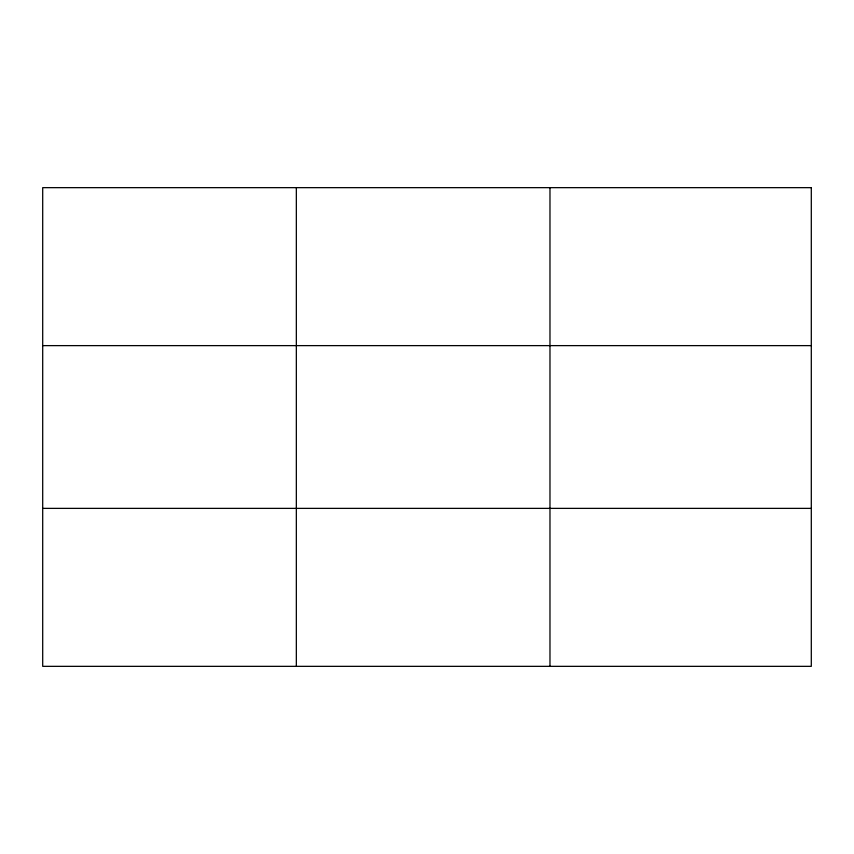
<?xml version="1.0" encoding="UTF-8"?>
<svg xmlns="http://www.w3.org/2000/svg" width="854" height="854" viewBox="0 0 854 854"><rect width="100%" height="100%" fill="white"/><g stroke="black" fill="none" stroke-linecap="round" stroke-linejoin="round"><path stroke-width="1.28" d="M296.338 666.344L296.338 187.656M549.976 666.344L549.976 187.656M42.7 345.624L811.3 345.624M42.7 508.376L811.3 508.376M811.3 187.656L811.3 666.344L42.7 666.344L42.7 187.656L811.3 187.656"/></g></svg>
